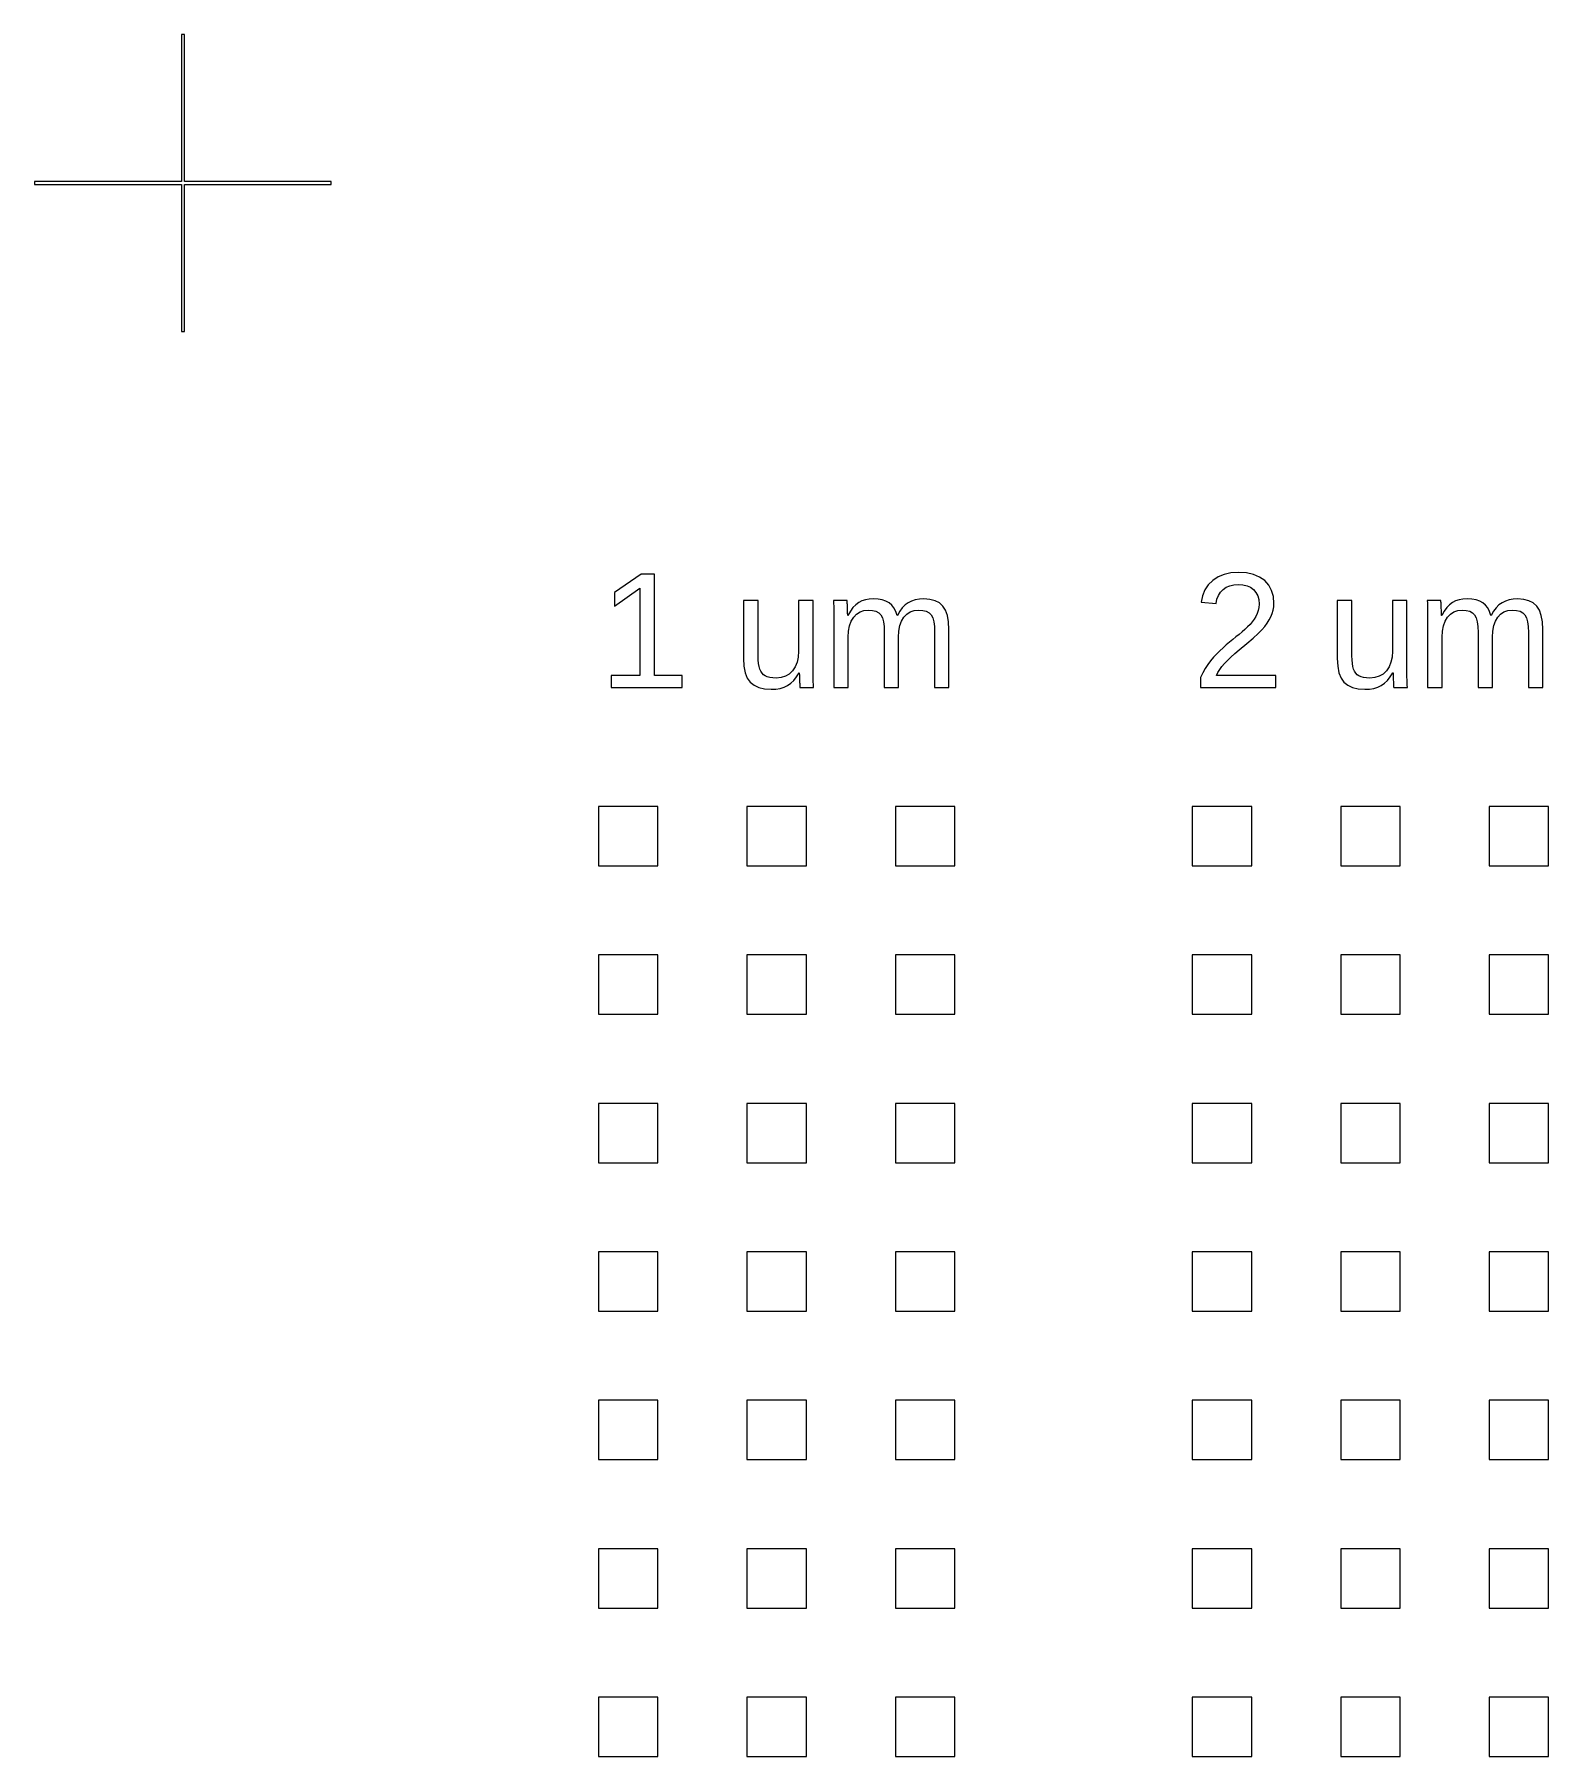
# Model space of a CAD drawing. Header units: metres. Extents: x -21500 to 21500, y -23900 to 23900.
# Drawn here: x -21500 to -16400, y 18100 to 23900 of the extents above; entities that cross this region are included whole.
import ezdxf

# ---------------------------------------------------------------- set-up
doc = ezdxf.new("R2010")
doc.units = ezdxf.units.M

msp = doc.modelspace()

# ---------------------------------------------------------------- linework, layer by layer
for p, q in [((-20995, 23900), (-21005, 23900)), ((-21005, 23900), (-21005, 23405)), ((-20995, 23405), (-20995, 23900)), ((-21005, 23405), (-21500, 23405)), ((-21500, 23405), (-21500, 23395)), ((-21500, 23395), (-21005, 23395)), ((-21005, 23395), (-21005, 22900)), ((-20500, 23405), (-20995, 23405)), ((-20995, 23395), (-20500, 23395)), ((-20995, 22900), (-20995, 23395)), ((-20500, 23395), (-20500, 23405)), ((-21005, 22900), (-20995, 22900)), ((-19456.2, 22082.2), (-19546.6, 22020.1)), ((-19411.2, 22082.2), (-19456.2, 22082.2)), ((-19411.2, 21741.5), (-19411.2, 22082.2)), ((-17546, 22046.1), (-17557.4, 22029)), ((-17531, 22060.8), (-17546, 22046.1)), ((-17513, 22072.7), (-17531, 22060.8)), ((-17492.7, 22081.1), (-17513, 22072.7)), ((-17469.9, 22086.2), (-17492.7, 22081.1)), ((-17485.4, 22038.2), (-17473.3, 22043.5)), ((-17473.3, 22043.5), (-17459.7, 22046.7)), ((-17444.8, 22087.9), (-17469.9, 22086.2)), ((-17459.7, 22046.7), (-17444.8, 22047.8)), ((-17417.6, 22086.2), (-17444.8, 22087.9)), ((-17444.8, 22047.8), (-17429.3, 22046.7)), ((-17429.3, 22046.7), (-17415.6, 22043.4)), ((-17393.7, 22081.1), (-17417.6, 22086.2)), ((-17415.6, 22043.4), (-17403.7, 22038)), ((-17373.2, 22072.6), (-17393.7, 22081.1)), ((-17356, 22060.7), (-17373.2, 22072.6)), ((-17342.4, 22045.6), (-17356, 22060.7)), ((-17332.7, 22027.7), (-17342.4, 22045.6)), ((-19546.6, 21974), (-19460.3, 22035.6)), ((-19546.6, 22020.1), (-19546.6, 21974)), ((-19460.3, 22035.6), (-19460.3, 21741.5)), ((-19062.4, 21993.5), (-19111.5, 21993.5)), ((-19111.5, 21993.5), (-19111.5, 21797.9)), ((-19062.4, 21807.4), (-19062.4, 21993.5)), ((-18877.1, 21993.5), (-18925.9, 21993.5)), ((-18925.9, 21993.5), (-18925.9, 21823.4)), ((-18877.1, 21762.7), (-18877.1, 21993.5)), ((-18762.8, 21993.5), (-18808.9, 21993.5)), ((-18808.9, 21993.5), (-18808.2, 21985.3)), ((-18808.2, 21985.3), (-18807.7, 21972.2)), ((-18762.7, 21992.6), (-18762.8, 21993.5)), ((-18762.5, 21991), (-18762.7, 21992.6)), ((-18762.4, 21988.9), (-18762.5, 21991)), ((-18762.2, 21986.2), (-18762.4, 21988.9)), ((-18762.1, 21983.1), (-18762.2, 21986.2)), ((-18761.9, 21979.8), (-18762.1, 21983.1)), ((-18723.7, 21986.7), (-18733.6, 21979.5)), ((-18713, 21992.1), (-18723.7, 21986.7)), ((-18701.1, 21995.9), (-18713, 21992.1)), ((-18688.2, 21998.2), (-18701.1, 21995.9)), ((-18674.1, 21999), (-18688.2, 21998.2)), ((-18658.3, 21998.1), (-18674.1, 21999)), ((-18644.2, 21995.6), (-18658.3, 21998.1)), ((-18631.9, 21991.5), (-18644.2, 21995.6)), ((-18621.3, 21985.7), (-18631.9, 21991.5)), ((-18612.4, 21978), (-18621.3, 21985.7)), ((-18556.8, 21985.9), (-18567.1, 21978.4)), ((-18545.4, 21991.6), (-18556.8, 21985.9)), ((-18532.9, 21995.7), (-18545.4, 21991.6)), ((-18519.3, 21998.1), (-18532.9, 21995.7)), ((-18504.5, 21999), (-18519.3, 21998.1)), ((-18483.8, 21997.4), (-18504.5, 21999)), ((-18466.1, 21992.9), (-18483.8, 21997.4)), ((-18451.5, 21985.4), (-18466.1, 21992.9)), ((-18439.8, 21974.8), (-18451.5, 21985.4)), ((-17565.4, 22009.6), (-17569.9, 21987.8)), ((-17569.9, 21987.8), (-17520, 21983.2)), ((-17557.4, 22029), (-17565.4, 22009.6)), ((-17520, 21983.2), (-17517.2, 21997.7)), ((-17517.2, 21997.7), (-17512.3, 22010.4)), ((-17512.3, 22010.4), (-17505.3, 22021.5)), ((-17505.3, 22021.5), (-17496.2, 22030.8)), ((-17496.2, 22030.8), (-17485.4, 22038.2)), ((-17403.7, 22038), (-17393.6, 22030.4)), ((-17393.6, 22030.4), (-17385.5, 22020.9)), ((-17385.5, 22020.9), (-17379.7, 22009.5)), ((-17379.7, 22009.5), (-17376.3, 21996.4)), ((-17376.3, 21996.4), (-17375.1, 21981.6)), ((-17326.9, 22006.9), (-17332.7, 22027.7)), ((-17324.9, 21983.2), (-17326.9, 22006.9)), ((-17325.6, 21972.1), (-17324.9, 21983.2)), ((-17062.4, 21993.5), (-17111.5, 21993.5)), ((-17111.5, 21993.5), (-17111.5, 21797.9)), ((-17062.4, 21807.4), (-17062.4, 21993.5)), ((-16877.1, 21993.5), (-16925.9, 21993.5)), ((-16925.9, 21993.5), (-16925.9, 21823.4)), ((-16877.1, 21762.7), (-16877.1, 21993.5)), ((-16762.8, 21993.5), (-16808.9, 21993.5)), ((-16808.9, 21993.5), (-16808.2, 21985.3)), ((-16808.2, 21985.3), (-16807.7, 21972.2)), ((-16762.7, 21992.6), (-16762.8, 21993.5)), ((-16762.5, 21991), (-16762.7, 21992.6)), ((-16762.4, 21988.9), (-16762.5, 21991)), ((-16762.2, 21986.2), (-16762.4, 21988.9)), ((-16762.1, 21983.1), (-16762.2, 21986.2)), ((-16761.9, 21979.8), (-16762.1, 21983.1)), ((-16723.7, 21986.7), (-16733.6, 21979.5)), ((-16713, 21992.1), (-16723.7, 21986.7)), ((-16701.1, 21995.9), (-16713, 21992.1)), ((-16688.2, 21998.2), (-16701.1, 21995.9)), ((-16674.1, 21999), (-16688.2, 21998.2)), ((-16658.3, 21998.1), (-16674.1, 21999)), ((-16644.2, 21995.6), (-16658.3, 21998.1)), ((-16631.9, 21991.5), (-16644.2, 21995.6)), ((-16621.3, 21985.7), (-16631.9, 21991.5)), ((-16612.4, 21978), (-16621.3, 21985.7)), ((-16556.8, 21985.9), (-16567.1, 21978.4)), ((-16545.4, 21991.6), (-16556.8, 21985.9)), ((-16532.9, 21995.7), (-16545.4, 21991.6)), ((-16519.3, 21998.1), (-16532.9, 21995.7)), ((-16504.5, 21999), (-16519.3, 21998.1)), ((-16483.8, 21997.4), (-16504.5, 21999)), ((-16466.1, 21992.9), (-16483.8, 21997.4)), ((-16451.5, 21985.4), (-16466.1, 21992.9)), ((-16439.8, 21974.8), (-16451.5, 21985.4)), ((-18807.7, 21972.2), (-18807.4, 21954)), ((-18807.4, 21954), (-18807.3, 21930.9)), ((-18807.3, 21930.9), (-18807.3, 21700)), ((-18761.8, 21976.3), (-18761.9, 21979.8)), ((-18761.6, 21972.5), (-18761.8, 21976.3)), ((-18761.4, 21967.8), (-18761.6, 21972.5)), ((-18761.1, 21961.3), (-18761.4, 21967.8)), ((-18760.9, 21953.2), (-18761.1, 21961.3)), ((-18760.6, 21943.3), (-18760.9, 21953.2)), ((-18759.8, 21943.3), (-18760.6, 21943.3)), ((-18751.7, 21957.8), (-18759.8, 21943.3)), ((-18754.2, 21908.6), (-18748.5, 21924.2)), ((-18742.9, 21969.8), (-18751.7, 21957.8)), ((-18748.5, 21924.2), (-18740.5, 21937.4)), ((-18733.6, 21979.5), (-18742.9, 21969.8)), ((-18740.5, 21937.4), (-18730.6, 21947.8)), ((-18730.6, 21947.8), (-18719.1, 21955.3)), ((-18719.1, 21955.3), (-18706, 21959.8)), ((-18706, 21959.8), (-18691.2, 21961.2)), ((-18691.2, 21961.2), (-18677.1, 21960.2)), ((-18677.1, 21960.2), (-18665.5, 21957.2)), ((-18665.5, 21957.2), (-18656.1, 21952.1)), ((-18656.1, 21952.1), (-18649.1, 21945)), ((-18649.1, 21945), (-18644, 21935.2)), ((-18644, 21935.2), (-18640.4, 21922.1)), ((-18604.9, 21968.4), (-18612.4, 21978)), ((-18598.9, 21956.9), (-18604.9, 21968.4)), ((-18594.3, 21943.3), (-18598.9, 21956.9)), ((-18593.5, 21943.3), (-18594.3, 21943.3)), ((-18585.5, 21957.1), (-18593.5, 21943.3)), ((-18576.7, 21968.8), (-18585.5, 21957.1)), ((-18584.7, 21908.8), (-18579.2, 21924.4)), ((-18579.2, 21924.4), (-18571.4, 21937.5)), ((-18567.1, 21978.4), (-18576.7, 21968.8)), ((-18571.4, 21937.5), (-18561.6, 21947.9)), ((-18561.6, 21947.9), (-18550.1, 21955.3)), ((-18550.1, 21955.3), (-18536.7, 21959.8)), ((-18536.7, 21959.8), (-18521.6, 21961.2)), ((-18521.6, 21961.2), (-18507.6, 21960.2)), ((-18507.6, 21960.2), (-18495.9, 21957.2)), ((-18495.9, 21957.2), (-18486.6, 21952.1)), ((-18486.6, 21952.1), (-18479.6, 21945)), ((-18479.6, 21945), (-18474.5, 21935.2)), ((-18474.5, 21935.2), (-18470.8, 21922.1)), ((-18431, 21960.8), (-18439.8, 21974.8)), ((-18424.7, 21942.9), (-18431, 21960.8)), ((-18420.9, 21921.2), (-18424.7, 21942.9)), ((-17391.6, 21930.7), (-17398.2, 21921.8)), ((-17385.8, 21939.8), (-17391.6, 21930.7)), ((-17381.1, 21949.3), (-17385.8, 21939.8)), ((-17377.8, 21959.5), (-17381.1, 21949.3)), ((-17375.8, 21970.2), (-17377.8, 21959.5)), ((-17375.1, 21981.6), (-17375.8, 21970.2)), ((-17347.7, 21917), (-17340.8, 21928)), ((-17340.8, 21928), (-17335.1, 21939)), ((-17335.1, 21939), (-17330.6, 21950)), ((-17330.6, 21950), (-17327.5, 21961)), ((-17327.5, 21961), (-17325.6, 21972.1)), ((-16807.7, 21972.2), (-16807.4, 21954)), ((-16807.4, 21954), (-16807.3, 21930.9)), ((-16807.3, 21930.9), (-16807.3, 21700)), ((-16761.8, 21976.3), (-16761.9, 21979.8)), ((-16761.6, 21972.5), (-16761.8, 21976.3)), ((-16761.4, 21967.8), (-16761.6, 21972.5)), ((-16761.1, 21961.3), (-16761.4, 21967.8)), ((-16760.9, 21953.2), (-16761.1, 21961.3)), ((-16760.6, 21943.3), (-16760.9, 21953.2)), ((-16759.8, 21943.3), (-16760.6, 21943.3)), ((-16751.7, 21957.8), (-16759.8, 21943.3)), ((-16754.2, 21908.6), (-16748.5, 21924.2)), ((-16742.9, 21969.8), (-16751.7, 21957.8)), ((-16748.5, 21924.2), (-16740.5, 21937.4)), ((-16733.6, 21979.5), (-16742.9, 21969.8)), ((-16740.5, 21937.4), (-16730.6, 21947.8)), ((-16730.6, 21947.8), (-16719.1, 21955.3)), ((-16719.1, 21955.3), (-16706, 21959.8)), ((-16706, 21959.8), (-16691.2, 21961.2)), ((-16691.2, 21961.2), (-16677.1, 21960.2)), ((-16677.1, 21960.2), (-16665.5, 21957.2)), ((-16665.5, 21957.2), (-16656.1, 21952.1)), ((-16656.1, 21952.1), (-16649.1, 21945)), ((-16649.1, 21945), (-16644, 21935.2)), ((-16644, 21935.2), (-16640.4, 21922.1)), ((-16604.9, 21968.4), (-16612.4, 21978)), ((-16598.9, 21956.9), (-16604.9, 21968.4)), ((-16594.3, 21943.3), (-16598.9, 21956.9)), ((-16593.5, 21943.3), (-16594.3, 21943.3)), ((-16585.5, 21957.1), (-16593.5, 21943.3)), ((-16576.7, 21968.8), (-16585.5, 21957.1)), ((-16584.7, 21908.8), (-16579.2, 21924.4)), ((-16579.2, 21924.4), (-16571.4, 21937.5)), ((-16567.1, 21978.4), (-16576.7, 21968.8)), ((-16571.4, 21937.5), (-16561.6, 21947.9)), ((-16561.6, 21947.9), (-16550.1, 21955.3)), ((-16550.1, 21955.3), (-16536.7, 21959.8)), ((-16536.7, 21959.8), (-16521.6, 21961.2)), ((-16521.6, 21961.2), (-16507.6, 21960.2)), ((-16507.6, 21960.2), (-16495.9, 21957.2)), ((-16495.9, 21957.2), (-16486.6, 21952.1)), ((-16486.6, 21952.1), (-16479.6, 21945)), ((-16479.6, 21945), (-16474.5, 21935.2)), ((-16474.5, 21935.2), (-16470.8, 21922.1)), ((-16431, 21960.8), (-16439.8, 21974.8)), ((-16424.7, 21942.9), (-16431, 21960.8)), ((-16420.9, 21921.2), (-16424.7, 21942.9)), ((-18758.7, 21870.1), (-18757.6, 21890.6)), ((-18758.7, 21700), (-18758.7, 21870.1)), ((-18757.6, 21890.6), (-18754.2, 21908.6)), ((-18640.4, 21922.1), (-18638.2, 21905.7)), ((-18638.2, 21905.7), (-18637.5, 21886.1)), ((-18637.5, 21886.1), (-18637.5, 21700)), ((-18589.2, 21870.1), (-18588.1, 21890.7)), ((-18589.2, 21700), (-18589.2, 21870.1)), ((-18588.1, 21890.7), (-18584.7, 21908.8)), ((-18470.8, 21922.1), (-18468.6, 21905.7)), ((-18468.6, 21905.7), (-18467.9, 21886.1)), ((-18467.9, 21886.1), (-18467.9, 21700)), ((-18419.6, 21895.6), (-18420.9, 21921.2)), ((-18419.6, 21700), (-18419.6, 21895.6)), ((-17452.8, 21870.9), (-17463.6, 21862.3)), ((-17442.3, 21879.3), (-17452.8, 21870.9)), ((-17432.3, 21887.7), (-17442.3, 21879.3)), ((-17422.8, 21896.1), (-17432.3, 21887.7)), ((-17413.9, 21904.5), (-17422.8, 21896.1)), ((-17416.1, 21848.5), (-17394.6, 21867)), ((-17405.6, 21913.1), (-17413.9, 21904.5)), ((-17398.2, 21921.8), (-17405.6, 21913.1)), ((-17394.6, 21867), (-17377.7, 21882.6)), ((-17377.7, 21882.6), (-17365.3, 21895.1)), ((-17365.3, 21895.1), (-17355.9, 21906)), ((-17355.9, 21906), (-17347.7, 21917)), ((-16758.7, 21870.1), (-16757.6, 21890.6)), ((-16758.7, 21700), (-16758.7, 21870.1)), ((-16757.6, 21890.6), (-16754.2, 21908.6)), ((-16640.4, 21922.1), (-16638.2, 21905.7)), ((-16638.2, 21905.7), (-16637.5, 21886.1)), ((-16637.5, 21886.1), (-16637.5, 21700)), ((-16589.2, 21870.1), (-16588.1, 21890.7)), ((-16589.2, 21700), (-16589.2, 21870.1)), ((-16588.1, 21890.7), (-16584.7, 21908.8)), ((-16470.8, 21922.1), (-16468.6, 21905.7)), ((-16468.6, 21905.7), (-16467.9, 21886.1)), ((-16467.9, 21886.1), (-16467.9, 21700)), ((-16419.6, 21895.6), (-16420.9, 21921.2)), ((-16419.6, 21700), (-16419.6, 21895.6)), ((-18925.9, 21823.4), (-18927.2, 21803.2)), ((-17517.8, 21813.6), (-17528.2, 21802.3)), ((-17507.2, 21824.3), (-17517.8, 21813.6)), ((-17496.4, 21834.4), (-17507.2, 21824.3)), ((-17485.4, 21844.1), (-17496.4, 21834.4)), ((-17474.5, 21853.4), (-17485.4, 21844.1)), ((-17463.6, 21862.3), (-17474.5, 21853.4)), ((-17470.1, 21802.7), (-17456.9, 21814.5)), ((-17456.9, 21814.5), (-17442.1, 21827)), ((-17442.1, 21827), (-17416.1, 21848.5)), ((-16925.9, 21823.4), (-16927.2, 21803.2)), ((-19111.5, 21797.9), (-19110.1, 21772.2)), ((-19110.1, 21772.2), (-19105.9, 21750.4)), ((-19105.9, 21750.4), (-19098.9, 21732.5)), ((-19062, 21793.7), (-19062.4, 21807.4)), ((-19060.9, 21781.7), (-19062, 21793.7)), ((-19059.1, 21771.2), (-19060.9, 21781.7)), ((-19056.7, 21762.4), (-19059.1, 21771.2)), ((-19053.4, 21755), (-19056.7, 21762.4)), ((-19049.3, 21748.6), (-19053.4, 21755)), ((-18946.2, 21756.4), (-18957.3, 21745.9)), ((-18937.3, 21769.7), (-18946.2, 21756.4)), ((-18931, 21785.3), (-18937.3, 21769.7)), ((-18933.3, 21736.1), (-18924.5, 21750.2)), ((-18927.2, 21803.2), (-18931, 21785.3)), ((-18924.5, 21750.2), (-18923.7, 21750.2)), ((-18923.7, 21750.2), (-18923.5, 21740.3)), ((-18877, 21739.5), (-18877.1, 21762.7)), ((-17556.7, 21764.3), (-17564.8, 21749.9)), ((-17547.9, 21777.9), (-17556.7, 21764.3)), ((-17538.3, 21790.5), (-17547.9, 21777.9)), ((-17528.2, 21802.3), (-17538.3, 21790.5)), ((-17518.3, 21741.5), (-17513.6, 21751.1)), ((-17513.6, 21751.1), (-17507.6, 21760.9)), ((-17507.6, 21760.9), (-17500.3, 21770.8)), ((-17500.3, 21770.8), (-17491.8, 21781)), ((-17491.8, 21781), (-17481.7, 21791.5)), ((-17481.7, 21791.5), (-17470.1, 21802.7)), ((-17111.5, 21797.9), (-17110.1, 21772.2)), ((-17110.1, 21772.2), (-17105.9, 21750.4)), ((-17105.9, 21750.4), (-17098.9, 21732.5)), ((-17062, 21793.7), (-17062.4, 21807.4)), ((-17060.9, 21781.7), (-17062, 21793.7)), ((-17059.1, 21771.2), (-17060.9, 21781.7)), ((-17056.7, 21762.4), (-17059.1, 21771.2)), ((-17053.4, 21755), (-17056.7, 21762.4)), ((-17049.3, 21748.6), (-17053.4, 21755)), ((-16946.2, 21756.4), (-16957.3, 21745.9)), ((-16937.3, 21769.7), (-16946.2, 21756.4)), ((-16931, 21785.3), (-16937.3, 21769.7)), ((-16933.3, 21736.1), (-16924.5, 21750.2)), ((-16927.2, 21803.2), (-16931, 21785.3)), ((-16924.5, 21750.2), (-16923.7, 21750.2)), ((-16923.7, 21750.2), (-16923.5, 21740.3)), ((-16877, 21739.5), (-16877.1, 21762.7)), ((-19460.3, 21741.5), (-19557.7, 21741.5)), ((-19557.7, 21741.5), (-19557.7, 21700)), ((-19557.7, 21700), (-19318.1, 21700)), ((-19318.1, 21741.5), (-19411.2, 21741.5)), ((-19318.1, 21700), (-19318.1, 21741.5)), ((-19098.9, 21732.5), (-19089.1, 21718.6)), ((-19089.1, 21718.6), (-19076.3, 21708.1)), ((-19076.3, 21708.1), (-19060.2, 21700.6)), ((-19060.2, 21700.6), (-19040.9, 21696.1)), ((-19044.3, 21743.4), (-19049.3, 21748.6)), ((-19038.5, 21739.3), (-19044.3, 21743.4)), ((-19040.9, 21696.1), (-19018.4, 21694.6)), ((-19031.5, 21736.2), (-19038.5, 21739.3)), ((-19023.1, 21734), (-19031.5, 21736.2)), ((-19013.2, 21732.7), (-19023.1, 21734)), ((-19018.4, 21694.6), (-19002.7, 21695.4)), ((-19001.9, 21732.3), (-19013.2, 21732.7)), ((-19002.7, 21695.4), (-18988.3, 21697.7)), ((-18985.2, 21733.8), (-19001.9, 21732.3)), ((-18988.3, 21697.7), (-18975.2, 21701.7)), ((-18970.3, 21738.3), (-18985.2, 21733.8)), ((-18975.2, 21701.7), (-18963.5, 21707.2)), ((-18957.3, 21745.9), (-18970.3, 21738.3)), ((-18963.5, 21707.2), (-18952.7, 21714.6)), ((-18952.7, 21714.6), (-18942.7, 21724.2)), ((-18942.7, 21724.2), (-18933.3, 21736.1)), ((-18923.5, 21740.3), (-18923.2, 21732.2)), ((-18923.2, 21732.2), (-18923, 21725.7)), ((-18923, 21725.7), (-18922.8, 21721)), ((-18922.8, 21721), (-18922.6, 21717.3)), ((-18922.6, 21717.3), (-18922.4, 21713.7)), ((-18922.4, 21713.7), (-18922.2, 21710.4)), ((-18922.2, 21710.4), (-18922.1, 21707.3)), ((-18922.1, 21707.3), (-18922, 21704.6)), ((-18922, 21704.6), (-18921.8, 21702.5)), ((-18921.8, 21702.5), (-18921.7, 21701)), ((-18921.7, 21701), (-18921.6, 21700)), ((-18921.6, 21700), (-18875.4, 21700)), ((-18876.7, 21721.4), (-18877, 21739.5)), ((-18876.2, 21708.2), (-18876.7, 21721.4)), ((-18875.4, 21700), (-18876.2, 21708.2)), ((-18807.3, 21700), (-18758.7, 21700)), ((-18637.5, 21700), (-18589.2, 21700)), ((-18467.9, 21700), (-18419.6, 21700)), ((-17564.8, 21749.9), (-17572.1, 21734.5)), ((-17572.1, 21734.5), (-17572.1, 21700)), ((-17572.1, 21700), (-17319, 21700)), ((-17319, 21741.5), (-17518.3, 21741.5)), ((-17319, 21700), (-17319, 21741.5)), ((-17098.9, 21732.5), (-17089.1, 21718.6)), ((-17089.1, 21718.6), (-17076.3, 21708.1)), ((-17076.3, 21708.1), (-17060.2, 21700.6)), ((-17060.2, 21700.6), (-17040.9, 21696.1)), ((-17044.3, 21743.4), (-17049.3, 21748.6)), ((-17038.5, 21739.3), (-17044.3, 21743.4)), ((-17040.9, 21696.1), (-17018.4, 21694.6)), ((-17031.5, 21736.2), (-17038.5, 21739.3)), ((-17023.1, 21734), (-17031.5, 21736.2)), ((-17013.2, 21732.7), (-17023.1, 21734)), ((-17018.4, 21694.6), (-17002.7, 21695.4)), ((-17001.9, 21732.3), (-17013.2, 21732.7)), ((-17002.7, 21695.4), (-16988.3, 21697.7)), ((-16985.2, 21733.8), (-17001.9, 21732.3)), ((-16988.3, 21697.7), (-16975.2, 21701.7)), ((-16970.3, 21738.3), (-16985.2, 21733.8)), ((-16975.2, 21701.7), (-16963.5, 21707.2)), ((-16957.3, 21745.9), (-16970.3, 21738.3)), ((-16963.5, 21707.2), (-16952.7, 21714.6)), ((-16952.7, 21714.6), (-16942.7, 21724.2)), ((-16942.7, 21724.2), (-16933.3, 21736.1)), ((-16923.5, 21740.3), (-16923.2, 21732.2)), ((-16923.2, 21732.2), (-16923, 21725.7)), ((-16923, 21725.7), (-16922.8, 21721)), ((-16922.8, 21721), (-16922.6, 21717.3)), ((-16922.6, 21717.3), (-16922.4, 21713.7)), ((-16922.4, 21713.7), (-16922.2, 21710.4)), ((-16922.2, 21710.4), (-16922.1, 21707.3)), ((-16922.1, 21707.3), (-16922, 21704.6)), ((-16922, 21704.6), (-16921.8, 21702.5)), ((-16921.8, 21702.5), (-16921.7, 21701)), ((-16921.7, 21701), (-16921.6, 21700)), ((-16921.6, 21700), (-16875.4, 21700)), ((-16876.7, 21721.4), (-16877, 21739.5)), ((-16876.2, 21708.2), (-16876.7, 21721.4)), ((-16875.4, 21700), (-16876.2, 21708.2)), ((-16807.3, 21700), (-16758.7, 21700)), ((-16637.5, 21700), (-16589.2, 21700)), ((-16467.9, 21700), (-16419.6, 21700)), ((-19400, 21300), (-19600, 21300)), ((-19600, 21300), (-19600, 21100)), ((-19400, 21100), (-19400, 21300)), ((-18900, 21300), (-19100, 21300)), ((-19100, 21300), (-19100, 21100)), ((-18900, 21100), (-18900, 21300)), ((-18400, 21300), (-18600, 21300)), ((-18600, 21300), (-18600, 21100)), ((-18400, 21100), (-18400, 21300)), ((-17400, 21300), (-17600, 21300)), ((-17600, 21300), (-17600, 21100)), ((-17400, 21100), (-17400, 21300)), ((-16900, 21300), (-17100, 21300)), ((-17100, 21300), (-17100, 21100)), ((-16900, 21100), (-16900, 21300)), ((-16400, 21300), (-16600, 21300)), ((-16600, 21300), (-16600, 21100)), ((-16400, 21100), (-16400, 21300)), ((-19600, 21100), (-19400, 21100)), ((-19100, 21100), (-18900, 21100)), ((-18600, 21100), (-18400, 21100)), ((-17600, 21100), (-17400, 21100)), ((-17100, 21100), (-16900, 21100)), ((-16600, 21100), (-16400, 21100)), ((-19400, 20800), (-19600, 20800)), ((-19600, 20800), (-19600, 20600)), ((-19400, 20600), (-19400, 20800)), ((-18900, 20800), (-19100, 20800)), ((-19100, 20800), (-19100, 20600)), ((-18900, 20600), (-18900, 20800)), ((-18400, 20800), (-18600, 20800)), ((-18600, 20800), (-18600, 20600)), ((-18400, 20600), (-18400, 20800)), ((-17400, 20800), (-17600, 20800)), ((-17600, 20800), (-17600, 20600)), ((-17400, 20600), (-17400, 20800)), ((-16900, 20800), (-17100, 20800)), ((-17100, 20800), (-17100, 20600)), ((-16900, 20600), (-16900, 20800)), ((-16400, 20800), (-16600, 20800)), ((-16600, 20800), (-16600, 20600)), ((-16400, 20600), (-16400, 20800)), ((-19600, 20600), (-19400, 20600)), ((-19100, 20600), (-18900, 20600)), ((-18600, 20600), (-18400, 20600)), ((-17600, 20600), (-17400, 20600)), ((-17100, 20600), (-16900, 20600)), ((-16600, 20600), (-16400, 20600)), ((-19400, 20300), (-19600, 20300)), ((-19600, 20300), (-19600, 20100)), ((-19400, 20100), (-19400, 20300)), ((-18900, 20300), (-19100, 20300)), ((-19100, 20300), (-19100, 20100)), ((-18900, 20100), (-18900, 20300)), ((-18400, 20300), (-18600, 20300)), ((-18600, 20300), (-18600, 20100)), ((-18400, 20100), (-18400, 20300)), ((-17400, 20300), (-17600, 20300)), ((-17600, 20300), (-17600, 20100)), ((-17400, 20100), (-17400, 20300)), ((-16900, 20300), (-17100, 20300)), ((-17100, 20300), (-17100, 20100)), ((-16900, 20100), (-16900, 20300)), ((-16400, 20300), (-16600, 20300)), ((-16600, 20300), (-16600, 20100)), ((-16400, 20100), (-16400, 20300)), ((-19600, 20100), (-19400, 20100)), ((-19100, 20100), (-18900, 20100)), ((-18600, 20100), (-18400, 20100)), ((-17600, 20100), (-17400, 20100)), ((-17100, 20100), (-16900, 20100)), ((-16600, 20100), (-16400, 20100)), ((-19400, 19800), (-19600, 19800)), ((-19600, 19800), (-19600, 19600)), ((-19400, 19600), (-19400, 19800)), ((-18900, 19800), (-19100, 19800)), ((-19100, 19800), (-19100, 19600)), ((-18900, 19600), (-18900, 19800)), ((-18400, 19800), (-18600, 19800)), ((-18600, 19800), (-18600, 19600)), ((-18400, 19600), (-18400, 19800)), ((-17400, 19800), (-17600, 19800)), ((-17600, 19800), (-17600, 19600)), ((-17400, 19600), (-17400, 19800)), ((-16900, 19800), (-17100, 19800)), ((-17100, 19800), (-17100, 19600)), ((-16900, 19600), (-16900, 19800)), ((-16400, 19800), (-16600, 19800)), ((-16600, 19800), (-16600, 19600)), ((-16400, 19600), (-16400, 19800)), ((-19600, 19600), (-19400, 19600)), ((-19100, 19600), (-18900, 19600)), ((-18600, 19600), (-18400, 19600)), ((-17600, 19600), (-17400, 19600)), ((-17100, 19600), (-16900, 19600)), ((-16600, 19600), (-16400, 19600)), ((-19400, 19300), (-19600, 19300)), ((-19600, 19300), (-19600, 19100)), ((-19400, 19100), (-19400, 19300)), ((-18900, 19300), (-19100, 19300)), ((-19100, 19300), (-19100, 19100)), ((-18900, 19100), (-18900, 19300)), ((-18400, 19300), (-18600, 19300)), ((-18600, 19300), (-18600, 19100)), ((-18400, 19100), (-18400, 19300)), ((-17400, 19300), (-17600, 19300)), ((-17600, 19300), (-17600, 19100)), ((-17400, 19100), (-17400, 19300)), ((-16900, 19300), (-17100, 19300)), ((-17100, 19300), (-17100, 19100)), ((-16900, 19100), (-16900, 19300)), ((-16400, 19300), (-16600, 19300)), ((-16600, 19300), (-16600, 19100)), ((-16400, 19100), (-16400, 19300)), ((-19600, 19100), (-19400, 19100)), ((-19100, 19100), (-18900, 19100)), ((-18600, 19100), (-18400, 19100)), ((-17600, 19100), (-17400, 19100)), ((-17100, 19100), (-16900, 19100)), ((-16600, 19100), (-16400, 19100)), ((-19400, 18800), (-19600, 18800)), ((-19600, 18800), (-19600, 18600)), ((-19400, 18600), (-19400, 18800)), ((-18900, 18800), (-19100, 18800)), ((-19100, 18800), (-19100, 18600)), ((-18900, 18600), (-18900, 18800)), ((-18400, 18800), (-18600, 18800)), ((-18600, 18800), (-18600, 18600)), ((-18400, 18600), (-18400, 18800)), ((-17400, 18800), (-17600, 18800)), ((-17600, 18800), (-17600, 18600)), ((-17400, 18600), (-17400, 18800)), ((-16900, 18800), (-17100, 18800)), ((-17100, 18800), (-17100, 18600)), ((-16900, 18600), (-16900, 18800)), ((-16400, 18800), (-16600, 18800)), ((-16600, 18800), (-16600, 18600)), ((-16400, 18600), (-16400, 18800)), ((-19600, 18600), (-19400, 18600)), ((-19100, 18600), (-18900, 18600)), ((-18600, 18600), (-18400, 18600)), ((-17600, 18600), (-17400, 18600)), ((-17100, 18600), (-16900, 18600)), ((-16600, 18600), (-16400, 18600)), ((-19400, 18300), (-19600, 18300)), ((-19600, 18300), (-19600, 18100)), ((-19400, 18100), (-19400, 18300)), ((-18900, 18300), (-19100, 18300)), ((-19100, 18300), (-19100, 18100)), ((-18900, 18100), (-18900, 18300)), ((-18400, 18300), (-18600, 18300)), ((-18600, 18300), (-18600, 18100)), ((-18400, 18100), (-18400, 18300)), ((-17400, 18300), (-17600, 18300)), ((-17600, 18300), (-17600, 18100)), ((-17400, 18100), (-17400, 18300)), ((-16900, 18300), (-17100, 18300)), ((-17100, 18300), (-17100, 18100)), ((-16900, 18100), (-16900, 18300)), ((-16400, 18300), (-16600, 18300)), ((-16600, 18300), (-16600, 18100)), ((-16400, 18100), (-16400, 18300)), ((-19600, 18100), (-19400, 18100)), ((-19100, 18100), (-18900, 18100)), ((-18600, 18100), (-18400, 18100)), ((-17600, 18100), (-17400, 18100)), ((-17100, 18100), (-16900, 18100)), ((-16600, 18100), (-16400, 18100))]:
    msp.add_line(p, q)

doc.saveas('drawing.dxf')
